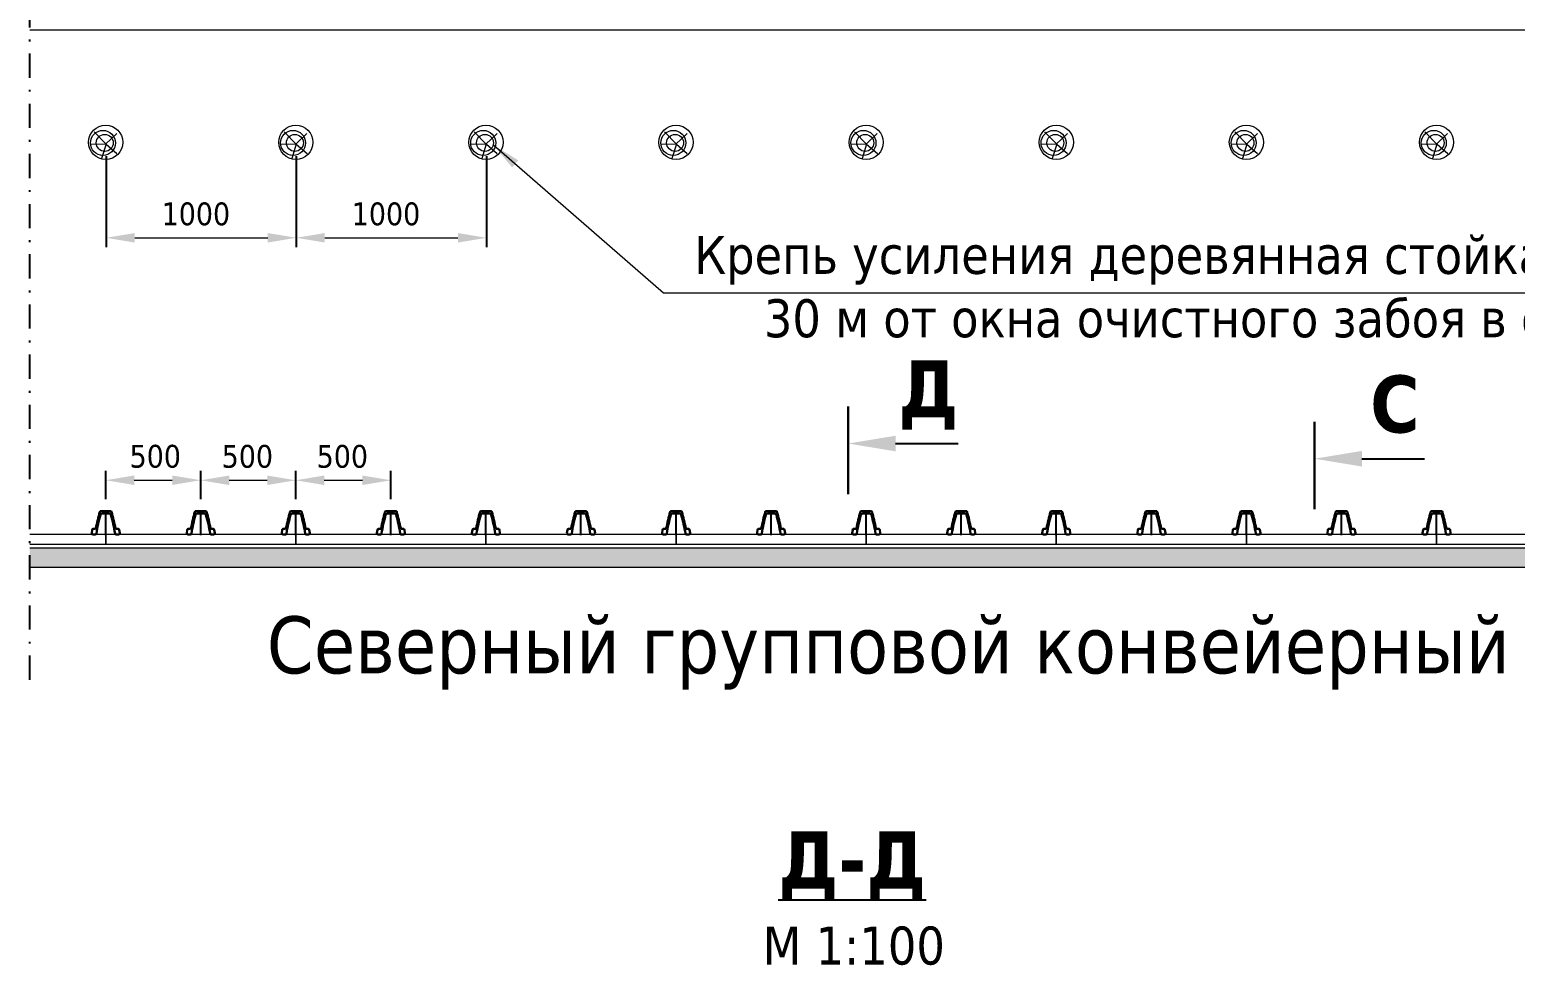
# Model space of a CAD drawing. Header units: millimetres. Extents: x 1757 to 4342, y -1901 to 53.
# Drawn here: x 4030.8 to 4108.9, y -456.3 to -407.1 of the extents above; entities that cross this region are included whole.
import ezdxf
from ezdxf import colors
from ezdxf.entities.mleader import LeaderData, LeaderLine
from ezdxf.math import Vec2, Vec3

# ---------------------------------------------------------------- set-up
doc = ezdxf.new("R2010")
doc.units = ezdxf.units.MM
doc.header["$LTSCALE"] = 0.1
doc.linetypes.add('ACAD_ISO04W100', pattern=[30, 24, -3, 0, -3])
doc.linetypes.add('DASHDOT', pattern=[25.4, 12.7, -6.35, 0, -6.35])
doc.styles.get("Standard").update_dxf_attribs({"font": 'txt.shx'})
doc.styles.add('стиль', font='TAHOMA.TTF')
doc.dimstyles.new('Копия DIN', dxfattribs={"dimtxt": 2, "dimasz": 2.5, "dimexe": 0.5, "dimexo": 0.625, "dimtad": 0, "dimdec": 0, "dimlfac": 100, "dimzin": 4, "dimdsep": 46, "dimtxsty": 'стиль', "dimcen": 2.5, "dimclre": 256, "dimclrt": 256, "dimadec": 0, "dimazin": 2, "dimtfac": 1, "dimtdec": 0, "dimtmove": 0, "dimatfit": 3, "dimfxl": 1.25, "dimtvp": 1, "dimtolj": 1, "dimtzin": 0, "dimlwd": 0, "dimarcsym": 0})

# ---------------------------------------------------------------- blocks, each defined once
blk = doc.blocks.new('дер180')
at = {"color": 7, "lineweight": 15}
for points in [[(2532.583, -969.893), (2531.995, -970.457), (2531.22, -970.48)], [(2531.384, -969.799), (2532.019, -970.457), (2531.784, -971.209)], [(2532.589, -970.961), (2532.023, -970.465)]]:
    blk.add_lwpolyline(points, dxfattribs=at)
for centre, radius in [((2531.999, -970.356), 0.9), ((2531.854, -970.386), 0.658), ((2531.948, -970.386), 0.446)]:
    blk.add_circle(centre, radius, dxfattribs=at)
blk = doc.blocks.new('*D339')
at = {"lineweight": -2}
for p, q in [((4034.823, -413.745), (4034.823, -418.535)), ((4044.823, -413.745), (4044.823, -418.535))]:
    blk.add_line(p, q, dxfattribs=at)
at = {"color": 0, "lineweight": 0}
blk.add_line((4036.323, -418.035), (4043.323, -418.035), dxfattribs=at)
at = {"color": 0, "lineweight": 30}
for points in [[(4036.323, -417.785), (4036.323, -418.285), (4034.823, -418.035)], [(4043.323, -417.785), (4043.323, -418.285), (4044.823, -418.035)]]:
    blk.add_solid(points, dxfattribs=at)
at = {"layer": 'Defpoints', "color": 0, "lineweight": 30}
for p in [(4034.823, -413.12), (4044.823, -413.12), (4044.823, -418.035)]:
    blk.add_point(p, dxfattribs=at)
at = {"lineweight": 0, "insert": (4039.542, -416.786), "char_height": 1.2, "attachment_point": 5, "style": 'стиль'}
blk.add_mtext('\\A1;1000', dxfattribs=at)
blk = doc.blocks.new('*D340')
at = {"lineweight": -2}
for p, q in [((4044.823, -413.745), (4044.823, -418.535)), ((4054.823, -413.745), (4054.823, -418.535))]:
    blk.add_line(p, q, dxfattribs=at)
at = {"color": 0, "lineweight": 0}
blk.add_line((4046.323, -418.035), (4053.323, -418.035), dxfattribs=at)
at = {"color": 0, "lineweight": 30}
for points in [[(4046.323, -417.785), (4046.323, -418.285), (4044.823, -418.035)], [(4053.323, -417.785), (4053.323, -418.285), (4054.823, -418.035)]]:
    blk.add_solid(points, dxfattribs=at)
at = {"layer": 'Defpoints', "color": 0, "lineweight": 30}
for p in [(4044.823, -413.12), (4054.823, -413.12), (4054.823, -418.035)]:
    blk.add_point(p, dxfattribs=at)
at = {"lineweight": 0, "insert": (4049.542, -416.786), "char_height": 1.2, "attachment_point": 5, "style": 'стиль'}
blk.add_mtext('\\A1;1000', dxfattribs=at)
blk = doc.blocks.new('*D341')
at = {"lineweight": -2}
for p, q in [((4034.798, -431.786), (4034.798, -430.29)), ((4039.798, -431.786), (4039.798, -430.29))]:
    blk.add_line(p, q, dxfattribs=at)
at = {"color": 0, "lineweight": 0}
blk.add_line((4036.298, -430.79), (4038.298, -430.79), dxfattribs=at)
at = {"color": 0, "lineweight": 30}
for points in [[(4036.298, -430.54), (4036.298, -431.04), (4034.798, -430.79)], [(4038.298, -430.54), (4038.298, -431.04), (4039.798, -430.79)]]:
    blk.add_solid(points, dxfattribs=at)
at = {"layer": 'Defpoints', "color": 0, "lineweight": 30}
for p in [(4039.798, -430.79), (4034.798, -432.411), (4039.798, -432.411)]:
    blk.add_point(p, dxfattribs=at)
at = {"lineweight": 0, "insert": (4037.406, -429.54), "char_height": 1.2, "attachment_point": 5, "style": 'стиль'}
blk.add_mtext('\\A1;500', dxfattribs=at)
blk = doc.blocks.new('*D342')
at = {"lineweight": -2}
for p, q in [((4039.798, -431.786), (4039.798, -430.293)), ((4044.798, -431.786), (4044.798, -430.293))]:
    blk.add_line(p, q, dxfattribs=at)
at = {"color": 0, "lineweight": 0}
blk.add_line((4041.298, -430.793), (4043.298, -430.793), dxfattribs=at)
at = {"color": 0, "lineweight": 30}
for points in [[(4041.298, -430.543), (4041.298, -431.043), (4039.798, -430.793)], [(4043.298, -430.543), (4043.298, -431.043), (4044.798, -430.793)]]:
    blk.add_solid(points, dxfattribs=at)
at = {"layer": 'Defpoints', "color": 0, "lineweight": 30}
for p in [(4044.798, -430.793), (4039.798, -432.411), (4044.798, -432.411)]:
    blk.add_point(p, dxfattribs=at)
at = {"lineweight": 0, "insert": (4042.25, -429.544), "char_height": 1.2, "attachment_point": 5, "style": 'стиль'}
blk.add_mtext('\\A1;500', dxfattribs=at)
blk = doc.blocks.new('*D343')
at = {"lineweight": -2}
for p, q in [((4044.798, -431.786), (4044.798, -430.293)), ((4049.798, -431.786), (4049.798, -430.293))]:
    blk.add_line(p, q, dxfattribs=at)
at = {"color": 0, "lineweight": 0}
blk.add_line((4046.298, -430.793), (4048.298, -430.793), dxfattribs=at)
at = {"color": 0, "lineweight": 30}
for points in [[(4046.298, -430.543), (4046.298, -431.043), (4044.798, -430.793)], [(4048.298, -430.543), (4048.298, -431.043), (4049.798, -430.793)]]:
    blk.add_solid(points, dxfattribs=at)
at = {"layer": 'Defpoints', "color": 0, "lineweight": 30}
for p in [(4049.798, -430.793), (4044.798, -432.411), (4049.798, -432.411)]:
    blk.add_point(p, dxfattribs=at)
at = {"lineweight": 0, "insert": (4047.247, -429.544), "char_height": 1.2, "attachment_point": 5, "style": 'стиль'}
blk.add_mtext('\\A1;500', dxfattribs=at)

msp = doc.modelspace()

# ---------------------------------------------------------------- hatches: boundary and pattern name
at = {"lineweight": 15}
msp.add_hatch(color=8, dxfattribs=at).paths.add_polyline_path([(4030.802, -434.372), (4030.802, -435.372), (4168.734, -435.372), (4168.734, -434.372)])

# ---------------------------------------------------------------- linework, layer by layer
at = {"color": 7, "linetype": 'DASHDOT'}
msp.add_line((4030.802, -441.29), (4030.802, -298.484), dxfattribs=at)
at = {"linetype": 'Continuous', "lineweight": 13}
for p, q in [((4030.802, -407.1, 1.066), (4084.105, -407.1, 1.066)), ((4084.105, -407.1, 1.066), (4168.734, -407.1, 1.066))]:
    msp.add_line(p, q, dxfattribs=at)
at = {"color": 0, "linetype": 'Continuous', "lineweight": 30}
for p, q in [((4073.848, -426.91), (4073.848, -431.522)), ((4098.374, -427.71), (4098.374, -432.321))]:
    msp.add_line(p, q, dxfattribs=at)
at = {"color": 7, "lineweight": 30}
for p, q in [((4034.547, -432.411), (4035.05, -432.411)), ((4034.62, -432.541), (4034.977, -432.541)), ((4039.547, -432.411), (4040.05, -432.411)), ((4039.62, -432.541), (4039.977, -432.541)), ((4044.547, -432.411), (4045.05, -432.411)), ((4044.62, -432.541), (4044.977, -432.541)), ((4049.547, -432.411), (4050.05, -432.411)), ((4049.62, -432.541), (4049.977, -432.541)), ((4054.547, -432.411), (4055.05, -432.411)), ((4054.62, -432.541), (4054.977, -432.541)), ((4059.547, -432.411), (4060.05, -432.411)), ((4059.62, -432.541), (4059.977, -432.541)), ((4064.547, -432.411), (4065.05, -432.411)), ((4064.62, -432.541), (4064.977, -432.541)), ((4069.547, -432.411), (4070.05, -432.411)), ((4069.62, -432.541), (4069.977, -432.541)), ((4074.547, -432.411), (4075.05, -432.411)), ((4074.62, -432.541), (4074.977, -432.541)), ((4079.547, -432.411), (4080.05, -432.411)), ((4079.62, -432.541), (4079.977, -432.541)), ((4084.547, -432.411), (4085.05, -432.411)), ((4084.62, -432.541), (4084.977, -432.541)), ((4089.547, -432.411), (4090.05, -432.411)), ((4089.62, -432.541), (4089.977, -432.541)), ((4094.547, -432.411), (4095.05, -432.411)), ((4094.62, -432.541), (4094.977, -432.541)), ((4099.547, -432.411), (4100.05, -432.411)), ((4099.62, -432.541), (4099.977, -432.541)), ((4104.547, -432.411), (4105.05, -432.411)), ((4104.62, -432.541), (4104.977, -432.541)), ((4034.061, -433.574), (4034.088, -433.393)), ((4034.121, -433.641), (4034.249, -433.641)), ((4034.137, -433.351), (4034.233, -433.351)), ((4035.348, -433.641), (4035.476, -433.641)), ((4035.364, -433.351), (4035.459, -433.351)), ((4035.536, -433.574), (4035.509, -433.393)), ((4039.061, -433.574), (4039.088, -433.393)), ((4039.121, -433.641), (4039.249, -433.641)), ((4039.137, -433.351), (4039.233, -433.351)), ((4040.348, -433.641), (4040.476, -433.641)), ((4040.364, -433.351), (4040.459, -433.351)), ((4040.536, -433.574), (4040.509, -433.393)), ((4044.061, -433.574), (4044.088, -433.393)), ((4044.121, -433.641), (4044.249, -433.641)), ((4044.137, -433.351), (4044.233, -433.351)), ((4045.348, -433.641), (4045.476, -433.641)), ((4045.364, -433.351), (4045.459, -433.351)), ((4045.536, -433.574), (4045.509, -433.393)), ((4049.061, -433.574), (4049.088, -433.393)), ((4049.121, -433.641), (4049.249, -433.641)), ((4049.137, -433.351), (4049.233, -433.351)), ((4050.348, -433.641), (4050.476, -433.641)), ((4050.364, -433.351), (4050.459, -433.351)), ((4050.536, -433.574), (4050.509, -433.393)), ((4054.061, -433.574), (4054.088, -433.393)), ((4054.121, -433.641), (4054.249, -433.641)), ((4054.137, -433.351), (4054.233, -433.351)), ((4055.348, -433.641), (4055.476, -433.641)), ((4055.364, -433.351), (4055.459, -433.351)), ((4055.536, -433.574), (4055.509, -433.393)), ((4059.061, -433.574), (4059.088, -433.393)), ((4059.121, -433.641), (4059.249, -433.641)), ((4059.137, -433.351), (4059.233, -433.351)), ((4060.348, -433.641), (4060.476, -433.641)), ((4060.364, -433.351), (4060.459, -433.351)), ((4060.536, -433.574), (4060.509, -433.393)), ((4064.061, -433.574), (4064.088, -433.393)), ((4064.121, -433.641), (4064.249, -433.641)), ((4064.137, -433.351), (4064.233, -433.351)), ((4065.348, -433.641), (4065.476, -433.641)), ((4065.364, -433.351), (4065.459, -433.351)), ((4065.536, -433.574), (4065.509, -433.393)), ((4069.061, -433.574), (4069.088, -433.393)), ((4069.121, -433.641), (4069.249, -433.641)), ((4069.137, -433.351), (4069.233, -433.351)), ((4070.348, -433.641), (4070.476, -433.641)), ((4070.364, -433.351), (4070.459, -433.351)), ((4070.536, -433.574), (4070.509, -433.393)), ((4074.061, -433.574), (4074.088, -433.393)), ((4074.121, -433.641), (4074.249, -433.641)), ((4074.137, -433.351), (4074.233, -433.351)), ((4075.348, -433.641), (4075.476, -433.641)), ((4075.364, -433.351), (4075.459, -433.351)), ((4075.536, -433.574), (4075.509, -433.393)), ((4079.061, -433.574), (4079.088, -433.393)), ((4079.121, -433.641), (4079.249, -433.641)), ((4079.137, -433.351), (4079.233, -433.351)), ((4080.348, -433.641), (4080.476, -433.641)), ((4080.364, -433.351), (4080.459, -433.351)), ((4080.536, -433.574), (4080.509, -433.393)), ((4084.061, -433.574), (4084.088, -433.393)), ((4084.121, -433.641), (4084.249, -433.641)), ((4084.137, -433.351), (4084.233, -433.351)), ((4085.348, -433.641), (4085.476, -433.641)), ((4085.364, -433.351), (4085.459, -433.351)), ((4085.536, -433.574), (4085.509, -433.393)), ((4089.061, -433.574), (4089.088, -433.393)), ((4089.121, -433.641), (4089.249, -433.641)), ((4089.137, -433.351), (4089.233, -433.351)), ((4090.348, -433.641), (4090.476, -433.641)), ((4090.364, -433.351), (4090.459, -433.351)), ((4090.536, -433.574), (4090.509, -433.393)), ((4094.061, -433.574), (4094.088, -433.393)), ((4094.121, -433.641), (4094.249, -433.641)), ((4094.137, -433.351), (4094.233, -433.351)), ((4095.348, -433.641), (4095.476, -433.641)), ((4095.364, -433.351), (4095.459, -433.351)), ((4095.536, -433.574), (4095.509, -433.393)), ((4099.061, -433.574), (4099.088, -433.393)), ((4099.121, -433.641), (4099.249, -433.641)), ((4099.137, -433.351), (4099.233, -433.351)), ((4100.348, -433.641), (4100.476, -433.641)), ((4100.364, -433.351), (4100.459, -433.351)), ((4100.536, -433.574), (4100.509, -433.393)), ((4104.061, -433.574), (4104.088, -433.393)), ((4104.121, -433.641), (4104.249, -433.641)), ((4104.137, -433.351), (4104.233, -433.351)), ((4105.348, -433.641), (4105.476, -433.641)), ((4105.364, -433.351), (4105.459, -433.351)), ((4105.536, -433.574), (4105.509, -433.393))]:
    msp.add_line(p, q, dxfattribs=at)
at = {"color": 7, "linetype": 'ACAD_ISO04W100'}
for p, q in [((4034.798, -433.673), (4034.798, -432.378)), ((4039.798, -433.673), (4039.798, -432.378)), ((4044.798, -433.673), (4044.798, -432.378)), ((4049.798, -433.673), (4049.798, -432.378)), ((4054.798, -433.673), (4054.798, -432.378)), ((4059.798, -433.673), (4059.798, -432.378)), ((4064.798, -433.673), (4064.798, -432.378)), ((4069.798, -433.673), (4069.798, -432.378)), ((4074.798, -433.673), (4074.798, -432.378)), ((4079.798, -433.673), (4079.798, -432.378)), ((4084.798, -433.673), (4084.798, -432.378)), ((4089.798, -433.673), (4089.798, -432.378)), ((4094.798, -433.673), (4094.798, -432.378)), ((4099.798, -433.673), (4099.798, -432.378)), ((4104.798, -433.673), (4104.798, -432.378))]:
    msp.add_line(p, q, dxfattribs=at)
at = {"color": 7, "lineweight": 15}
for points in [[(4030.802, -434.152), (4034.798, -434.152), (4034.798, -433.652), (4030.802, -433.652)], [(4034.798, -433.652), (4034.798, -434.152), (4044.798, -434.152), (4044.798, -433.652), (4034.798, -433.652)], [(4044.798, -433.652), (4044.798, -434.152), (4054.798, -434.152), (4054.798, -433.652), (4044.798, -433.652)], [(4054.798, -433.652), (4054.798, -434.152), (4064.798, -434.152), (4064.798, -433.652), (4054.798, -433.652)], [(4064.798, -433.652), (4064.798, -434.152), (4074.798, -434.152), (4074.798, -433.652), (4064.798, -433.652)], [(4074.798, -433.652), (4074.798, -434.152), (4084.798, -434.152), (4084.798, -433.652), (4074.798, -433.652)], [(4084.798, -433.652), (4084.798, -434.152), (4094.798, -434.152), (4094.798, -433.652), (4084.798, -433.652)], [(4094.798, -433.652), (4094.798, -434.152), (4104.798, -434.152), (4104.798, -433.652), (4094.798, -433.652)], [(4104.798, -433.652), (4104.798, -434.152), (4114.798, -434.152), (4114.798, -433.652), (4104.798, -433.652)], [(4168.734, -434.372), (4030.802, -434.372)], [(4030.802, -435.372), (4168.734, -435.372)]]:
    msp.add_lwpolyline(points, dxfattribs=at)
at = {"color": 7, "lineweight": 30}
for centre, radius, start, end in [((4053.392, -437.485), 19.561, 165.10157, 167.68365), ((4041.624, -434.692), 7.398, 163.67871, 171.43963), ((4034.547, -432.471), 0.06, 88.60642, 165.23932), ((4034.62, -432.641), 0.1, 86.3514, 163.46478), ((4034.977, -432.641), 0.1, 16.53522, 93.6486), ((4035.05, -432.471), 0.06, 14.76068, 91.39358), ((4027.973, -434.692), 7.398, 8.56037, 16.32129), ((4016.204, -437.485), 19.561, 12.31635, 14.89843), ((4058.392, -437.485), 19.561, 165.10157, 167.68365), ((4046.624, -434.692), 7.398, 163.67871, 171.43963), ((4039.547, -432.471), 0.06, 88.60642, 165.23932), ((4039.62, -432.641), 0.1, 86.3514, 163.46478), ((4039.977, -432.641), 0.1, 16.53522, 93.6486), ((4040.05, -432.471), 0.06, 14.76068, 91.39358), ((4032.973, -434.692), 7.398, 8.56037, 16.32129), ((4021.204, -437.485), 19.561, 12.31635, 14.89843), ((4063.392, -437.485), 19.561, 165.10157, 167.68365), ((4051.624, -434.692), 7.398, 163.67871, 171.43963), ((4044.547, -432.471), 0.06, 88.60642, 165.23932), ((4044.62, -432.641), 0.1, 86.3514, 163.46478), ((4044.977, -432.641), 0.1, 16.53522, 93.6486), ((4045.05, -432.471), 0.06, 14.76068, 91.39358), ((4037.973, -434.692), 7.398, 8.56037, 16.32129), ((4026.204, -437.485), 19.561, 12.31635, 14.89843), ((4068.392, -437.485), 19.561, 165.10157, 167.68365), ((4056.624, -434.692), 7.398, 163.67871, 171.43963), ((4049.547, -432.471), 0.06, 88.60642, 165.23932), ((4049.62, -432.641), 0.1, 86.3514, 163.46478), ((4049.977, -432.641), 0.1, 16.53522, 93.6486), ((4050.05, -432.471), 0.06, 14.76068, 91.39358), ((4042.973, -434.692), 7.398, 8.56037, 16.32129), ((4031.204, -437.485), 19.561, 12.31635, 14.89843), ((4073.392, -437.485), 19.561, 165.10157, 167.68365), ((4061.624, -434.692), 7.398, 163.67871, 171.43963), ((4054.547, -432.471), 0.06, 88.60642, 165.23932), ((4054.62, -432.641), 0.1, 86.3514, 163.46478), ((4054.977, -432.641), 0.1, 16.53522, 93.6486), ((4055.05, -432.471), 0.06, 14.76068, 91.39358), ((4047.973, -434.692), 7.398, 8.56037, 16.32129), ((4036.204, -437.485), 19.561, 12.31635, 14.89843), ((4078.392, -437.485), 19.561, 165.10157, 167.68365), ((4066.624, -434.692), 7.398, 163.67871, 171.43963), ((4059.547, -432.471), 0.06, 88.60642, 165.23932), ((4059.62, -432.641), 0.1, 86.3514, 163.46478), ((4059.977, -432.641), 0.1, 16.53522, 93.6486), ((4060.05, -432.471), 0.06, 14.76068, 91.39358), ((4052.973, -434.692), 7.398, 8.56037, 16.32129), ((4041.204, -437.485), 19.561, 12.31635, 14.89843), ((4083.392, -437.485), 19.561, 165.10157, 167.68365), ((4071.624, -434.692), 7.398, 163.67871, 171.43963), ((4064.547, -432.471), 0.06, 88.60642, 165.23932), ((4064.62, -432.641), 0.1, 86.3514, 163.46478), ((4064.977, -432.641), 0.1, 16.53522, 93.6486), ((4065.05, -432.471), 0.06, 14.76068, 91.39358), ((4057.973, -434.692), 7.398, 8.56037, 16.32129), ((4046.204, -437.485), 19.561, 12.31635, 14.89843), ((4088.392, -437.485), 19.561, 165.10157, 167.68365), ((4076.624, -434.692), 7.398, 163.67871, 171.43963), ((4069.547, -432.471), 0.06, 88.60642, 165.23932), ((4069.62, -432.641), 0.1, 86.3514, 163.46478), ((4069.977, -432.641), 0.1, 16.53522, 93.6486), ((4070.05, -432.471), 0.06, 14.76068, 91.39358), ((4062.973, -434.692), 7.398, 8.56037, 16.32129), ((4051.204, -437.485), 19.561, 12.31635, 14.89843), ((4093.392, -437.485), 19.561, 165.10157, 167.68365), ((4081.624, -434.692), 7.398, 163.67871, 171.43963), ((4074.547, -432.471), 0.06, 88.60642, 165.23932), ((4074.62, -432.641), 0.1, 86.3514, 163.46478), ((4074.977, -432.641), 0.1, 16.53522, 93.6486), ((4075.05, -432.471), 0.06, 14.76068, 91.39358), ((4067.973, -434.692), 7.398, 8.56037, 16.32129), ((4056.204, -437.485), 19.561, 12.31635, 14.89843), ((4098.392, -437.485), 19.561, 165.10157, 167.68365), ((4086.624, -434.692), 7.398, 163.67871, 171.43963), ((4079.547, -432.471), 0.06, 88.60642, 165.23932), ((4079.62, -432.641), 0.1, 86.3514, 163.46478), ((4079.977, -432.641), 0.1, 16.53522, 93.6486), ((4080.05, -432.471), 0.06, 14.76068, 91.39358), ((4072.973, -434.692), 7.398, 8.56037, 16.32129), ((4061.204, -437.485), 19.561, 12.31635, 14.89843), ((4103.392, -437.485), 19.561, 165.10157, 167.68365), ((4091.624, -434.692), 7.398, 163.67871, 171.43963), ((4084.547, -432.471), 0.06, 88.60642, 165.23932), ((4084.62, -432.641), 0.1, 86.3514, 163.46478), ((4084.977, -432.641), 0.1, 16.53522, 93.6486), ((4085.05, -432.471), 0.06, 14.76068, 91.39358), ((4077.973, -434.692), 7.398, 8.56037, 16.32129), ((4066.204, -437.485), 19.561, 12.31635, 14.89843), ((4108.392, -437.485), 19.561, 165.10157, 167.68365), ((4096.624, -434.692), 7.398, 163.67871, 171.43963), ((4089.547, -432.471), 0.06, 88.60642, 165.23932), ((4089.62, -432.641), 0.1, 86.3514, 163.46478), ((4089.977, -432.641), 0.1, 16.53522, 93.6486), ((4090.05, -432.471), 0.06, 14.76068, 91.39358), ((4082.973, -434.692), 7.398, 8.56037, 16.32129), ((4071.204, -437.485), 19.561, 12.31635, 14.89843), ((4113.392, -437.485), 19.561, 165.10157, 167.68365), ((4101.624, -434.692), 7.398, 163.67871, 171.43963), ((4094.547, -432.471), 0.06, 88.60642, 165.23932), ((4094.62, -432.641), 0.1, 86.3514, 163.46478), ((4094.977, -432.641), 0.1, 16.53522, 93.6486), ((4095.05, -432.471), 0.06, 14.76068, 91.39358), ((4087.973, -434.692), 7.398, 8.56037, 16.32129), ((4076.204, -437.485), 19.561, 12.31635, 14.89843), ((4118.392, -437.485), 19.561, 165.10157, 167.68365), ((4106.624, -434.692), 7.398, 163.67871, 171.43963), ((4099.547, -432.471), 0.06, 88.60642, 165.23932), ((4099.62, -432.641), 0.1, 86.3514, 163.46478), ((4099.977, -432.641), 0.1, 16.53522, 93.6486), ((4100.05, -432.471), 0.06, 14.76068, 91.39358), ((4092.973, -434.692), 7.398, 8.56037, 16.32129), ((4081.204, -437.485), 19.561, 12.31635, 14.89843), ((4123.392, -437.485), 19.561, 165.10157, 167.68365), ((4111.624, -434.692), 7.398, 163.67871, 171.43963), ((4104.547, -432.471), 0.06, 88.60642, 165.23932), ((4104.62, -432.641), 0.1, 86.3514, 163.46478), ((4104.977, -432.641), 0.1, 16.53522, 93.6486), ((4105.05, -432.471), 0.06, 14.76068, 91.39358), ((4097.973, -434.692), 7.398, 8.56037, 16.32129), ((4086.204, -437.485), 19.561, 12.31635, 14.89843), ((4034.121, -433.581), 0.06, 169.98289, 270.59405), ((4034.137, -433.401), 0.05, 89.56275, 172.64118), ((4034.233, -433.301), 0.05, 270, 348.24688), ((4034.249, -433.581), 0.06, 270, 351.81077), ((4035.348, -433.581), 0.06, 188.18923, 270), ((4035.364, -433.301), 0.05, 191.75312, 270), ((4035.459, -433.401), 0.05, 7.35882, 90.43725), ((4035.476, -433.581), 0.06, 269.40595, 10.01711), ((4039.121, -433.581), 0.06, 169.98289, 270.59405), ((4039.137, -433.401), 0.05, 89.56275, 172.64118), ((4039.233, -433.301), 0.05, 270, 348.24688), ((4039.249, -433.581), 0.06, 270, 351.81077), ((4040.348, -433.581), 0.06, 188.18923, 270), ((4040.364, -433.301), 0.05, 191.75312, 270), ((4040.459, -433.401), 0.05, 7.35882, 90.43725), ((4040.476, -433.581), 0.06, 269.40595, 10.01711), ((4044.121, -433.581), 0.06, 169.98289, 270.59405), ((4044.137, -433.401), 0.05, 89.56275, 172.64118), ((4044.233, -433.301), 0.05, 270, 348.24688), ((4044.249, -433.581), 0.06, 270, 351.81077), ((4045.348, -433.581), 0.06, 188.18923, 270), ((4045.364, -433.301), 0.05, 191.75312, 270), ((4045.459, -433.401), 0.05, 7.35882, 90.43725), ((4045.476, -433.581), 0.06, 269.40595, 10.01711), ((4049.121, -433.581), 0.06, 169.98289, 270.59405), ((4049.137, -433.401), 0.05, 89.56275, 172.64118), ((4049.233, -433.301), 0.05, 270, 348.24688), ((4049.249, -433.581), 0.06, 270, 351.81077), ((4050.348, -433.581), 0.06, 188.18923, 270), ((4050.364, -433.301), 0.05, 191.75312, 270), ((4050.459, -433.401), 0.05, 7.35882, 90.43725), ((4050.476, -433.581), 0.06, 269.40595, 10.01711), ((4054.121, -433.581), 0.06, 169.98289, 270.59405), ((4054.137, -433.401), 0.05, 89.56275, 172.64118), ((4054.233, -433.301), 0.05, 270, 348.24688), ((4054.249, -433.581), 0.06, 270, 351.81077), ((4055.348, -433.581), 0.06, 188.18923, 270), ((4055.364, -433.301), 0.05, 191.75312, 270), ((4055.459, -433.401), 0.05, 7.35882, 90.43725), ((4055.476, -433.581), 0.06, 269.40595, 10.01711), ((4059.121, -433.581), 0.06, 169.98289, 270.59405), ((4059.137, -433.401), 0.05, 89.56275, 172.64118), ((4059.233, -433.301), 0.05, 270, 348.24688), ((4059.249, -433.581), 0.06, 270, 351.81077), ((4060.348, -433.581), 0.06, 188.18923, 270), ((4060.364, -433.301), 0.05, 191.75312, 270), ((4060.459, -433.401), 0.05, 7.35882, 90.43725), ((4060.476, -433.581), 0.06, 269.40595, 10.01711), ((4064.121, -433.581), 0.06, 169.98289, 270.59405), ((4064.137, -433.401), 0.05, 89.56275, 172.64118), ((4064.233, -433.301), 0.05, 270, 348.24688), ((4064.249, -433.581), 0.06, 270, 351.81077), ((4065.348, -433.581), 0.06, 188.18923, 270), ((4065.364, -433.301), 0.05, 191.75312, 270), ((4065.459, -433.401), 0.05, 7.35882, 90.43725), ((4065.476, -433.581), 0.06, 269.40595, 10.01711), ((4069.121, -433.581), 0.06, 169.98289, 270.59405), ((4069.137, -433.401), 0.05, 89.56275, 172.64118), ((4069.233, -433.301), 0.05, 270, 348.24688), ((4069.249, -433.581), 0.06, 270, 351.81077), ((4070.348, -433.581), 0.06, 188.18923, 270), ((4070.364, -433.301), 0.05, 191.75312, 270), ((4070.459, -433.401), 0.05, 7.35882, 90.43725), ((4070.476, -433.581), 0.06, 269.40595, 10.01711), ((4074.121, -433.581), 0.06, 169.98289, 270.59405), ((4074.137, -433.401), 0.05, 89.56275, 172.64118), ((4074.233, -433.301), 0.05, 270, 348.24688), ((4074.249, -433.581), 0.06, 270, 351.81077), ((4075.348, -433.581), 0.06, 188.18923, 270), ((4075.364, -433.301), 0.05, 191.75312, 270), ((4075.459, -433.401), 0.05, 7.35882, 90.43725), ((4075.476, -433.581), 0.06, 269.40595, 10.01711), ((4079.121, -433.581), 0.06, 169.98289, 270.59405), ((4079.137, -433.401), 0.05, 89.56275, 172.64118), ((4079.233, -433.301), 0.05, 270, 348.24688), ((4079.249, -433.581), 0.06, 270, 351.81077), ((4080.348, -433.581), 0.06, 188.18923, 270), ((4080.364, -433.301), 0.05, 191.75312, 270), ((4080.459, -433.401), 0.05, 7.35882, 90.43725), ((4080.476, -433.581), 0.06, 269.40595, 10.01711), ((4084.121, -433.581), 0.06, 169.98289, 270.59405), ((4084.137, -433.401), 0.05, 89.56275, 172.64118), ((4084.233, -433.301), 0.05, 270, 348.24688), ((4084.249, -433.581), 0.06, 270, 351.81077), ((4085.348, -433.581), 0.06, 188.18923, 270), ((4085.364, -433.301), 0.05, 191.75312, 270), ((4085.459, -433.401), 0.05, 7.35882, 90.43725), ((4085.476, -433.581), 0.06, 269.40595, 10.01711), ((4089.121, -433.581), 0.06, 169.98289, 270.59405), ((4089.137, -433.401), 0.05, 89.56275, 172.64118), ((4089.233, -433.301), 0.05, 270, 348.24688), ((4089.249, -433.581), 0.06, 270, 351.81077), ((4090.348, -433.581), 0.06, 188.18923, 270), ((4090.364, -433.301), 0.05, 191.75312, 270), ((4090.459, -433.401), 0.05, 7.35882, 90.43725), ((4090.476, -433.581), 0.06, 269.40595, 10.01711), ((4094.121, -433.581), 0.06, 169.98289, 270.59405), ((4094.137, -433.401), 0.05, 89.56275, 172.64118), ((4094.233, -433.301), 0.05, 270, 348.24688), ((4094.249, -433.581), 0.06, 270, 351.81077), ((4095.348, -433.581), 0.06, 188.18923, 270), ((4095.364, -433.301), 0.05, 191.75312, 270), ((4095.459, -433.401), 0.05, 7.35882, 90.43725), ((4095.476, -433.581), 0.06, 269.40595, 10.01711), ((4099.121, -433.581), 0.06, 169.98289, 270.59405), ((4099.137, -433.401), 0.05, 89.56275, 172.64118), ((4099.233, -433.301), 0.05, 270, 348.24688), ((4099.249, -433.581), 0.06, 270, 351.81077), ((4100.348, -433.581), 0.06, 188.18923, 270), ((4100.364, -433.301), 0.05, 191.75312, 270), ((4100.459, -433.401), 0.05, 7.35882, 90.43725), ((4100.476, -433.581), 0.06, 269.40595, 10.01711), ((4104.121, -433.581), 0.06, 169.98289, 270.59405), ((4104.137, -433.401), 0.05, 89.56275, 172.64118), ((4104.233, -433.301), 0.05, 270, 348.24688), ((4104.249, -433.581), 0.06, 270, 351.81077), ((4105.348, -433.581), 0.06, 188.18923, 270), ((4105.364, -433.301), 0.05, 191.75312, 270), ((4105.459, -433.401), 0.05, 7.35882, 90.43725), ((4105.476, -433.581), 0.06, 269.40595, 10.01711)]:
    msp.add_arc(centre, radius, start, end, dxfattribs=at)

# ---------------------------------------------------------------- block references
at = {"color": 7, "lineweight": 15}
for p in [(1502.8, 557.345), (1512.8, 557.345), (1522.8, 557.345), (1532.8, 557.345), (1542.8, 557.345), (1552.8, 557.345), (1562.8, 557.345), (1572.8, 557.345)]:
    msp.add_blockref('дер180', p, dxfattribs=at)

# ---------------------------------------------------------------- texts
at = {"color": 7, "attachment_point": 1, "style": 'стиль'}
for s, insert, char_height, width in [('\\pi7.8541;Крепь усиления деревянная стойка Ø180 - 200 мм\\P\\pi11.514;30 м от окна очистного забоя в обе стороны', (4057.901, -417.934), 2, 79.3281), ('\\pi38.135;{\\fTahoma|b1|i0|c204|p34;Д}', (4038.357, -424.479), 3, 79.3281), ('\\pi38.421;{\\fTahoma|b1|i0|c204|p34;С}', (4062.883, -425.278), 3, 79.3281), ('\\A1;\\pi7.6505;Северный групповой конвейерный штрек пл. {\\fTimes New Roman|b1|i1|c0|p18;l\\H0.7x;\\S^ 1;\\H1.4286x; }гор. 622 м', (4035.623, -437.951), 3, 125.89643), ('\\A1;\\pi58.947;{\\fTahoma|b1|i0|c204|p34;\\LД-Д\\P\\pi58.126;\\fTahoma|b0|i0|c204|p34;\\H0.66667x;\\lМ 1:100}', (4011.229, -449.272), 3, 125.89643)]:
    msp.add_mtext(s, dxfattribs=dict(at, insert=insert, char_height=char_height, width=width))

# ---------------------------------------------------------------- dimensions: what is measured, and where the dimension line sits
at = {"color": 7, "lineweight": 0}
for base, p1, p2, picture, middle in [((4044.823, -418.035), (4034.823, -413.12), (4044.823, -413.12), '*D339', (4039.542, -418.035)), ((4054.823, -418.035), (4044.823, -413.12), (4054.823, -413.12), '*D340', (4049.542, -418.035)), ((4039.798, -430.79), (4034.798, -432.411), (4039.798, -432.411), '*D341', (4037.406, -430.79)), ((4044.798, -430.793), (4039.798, -432.411), (4044.798, -432.411), '*D342', (4042.25, -430.793)), ((4049.798, -430.793), (4044.798, -432.411), (4049.798, -432.411), '*D343', (4047.247, -430.793))]:
    dim = msp.add_linear_dim(base=base, p1=p1, p2=p2, dimstyle='Копия DIN', override={"dimtxt": 1.2, "dimasz": 1.5}, dxfattribs=at)
    dim.commit()
    dim.dimension.update_dxf_attribs({"geometry": picture, "text_midpoint": middle, "dimtype": 160})

# ---------------------------------------------------------------- leaders
msp.add_leader([(4055.207, -413.162), (4064.136, -420.928), (4130.732, -420.928)], dimstyle='Копия DIN', override={"dimtxt": 1.2, "dimasz": 1.5, "dimgap": 0.625, "dimtad": 0}, dxfattribs=at)
at = {"color": 7, "lineweight": 30}
ml = msp.add_multileader_mtext('Standard', dxfattribs=at)
ml.set_content('', color=7)
ml.set_leader_properties()
ml.build(insert=Vec2(0, 0))
ml.multileader.update_dxf_attribs({"dogleg_length": 0, "arrow_head_size": 2.5})
ctx = ml.context
ctx.base_point, ctx.arrow_head_size, ctx.landing_gap_size, ctx.plane_origin, ctx.plane_x_axis, ctx.plane_y_axis = Vec3(4079.637, -428.859), 2.5, 0, Vec3(4073.848, -428.86), Vec3(0, 1), Vec3(-1, 0)
notes = []
notes.append((ctx, [(1, (1, 1, 0), (4079.637, -428.859), (1, 0), 0, [(0, [(4073.848, -428.86)], 0, [])])]))
ctx.mtext.insert, ctx.mtext.text_direction, ctx.mtext.rotation, ctx.mtext.flow_direction = Vec3(4077.637, -428.859), Vec3(0, 1), 1.570796, 5
ml = msp.add_multileader_mtext('Standard', dxfattribs=at)
ml.set_content('', color=7)
ml.set_leader_properties()
ml.build(insert=Vec2(0, 0))
ml.multileader.update_dxf_attribs({"dogleg_length": 0, "arrow_head_size": 2.5})
ctx = ml.context
ctx.base_point, ctx.arrow_head_size, ctx.landing_gap_size, ctx.plane_origin, ctx.plane_x_axis, ctx.plane_y_axis = Vec3(4104.163, -429.658), 2.5, 0, Vec3(4098.374, -429.659), Vec3(0, 1), Vec3(-1, 0)
notes.append((ctx, [(1, (1, 1, 0), (4104.163, -429.658), (1, 0), 0, [(0, [(4098.374, -429.659)], 0, [])])]))
ctx.mtext.insert, ctx.mtext.text_direction, ctx.mtext.rotation, ctx.mtext.flow_direction = Vec3(4102.163, -429.658), Vec3(0, 1), 1.570796, 5
for ctx, leaders in notes:
    for number, flags, end, landing, length, lines in leaders:
        leader = LeaderData()
        leader.index, (leader.has_last_leader_line, leader.has_dogleg_vector, leader.attachment_direction) = number, flags
        leader.last_leader_point, leader.dogleg_vector, leader.dogleg_length = Vec3(end), Vec3(landing), length
        for number, points, colour, breaks in lines:
            line = LeaderLine()
            line.index, line.vertices, line.color, line.breaks = number, Vec3.list(points), colors.encode_raw_color(colour), breaks
            leader.lines.append(line)
        ctx.leaders.append(leader)

doc.saveas('drawing.dxf')
